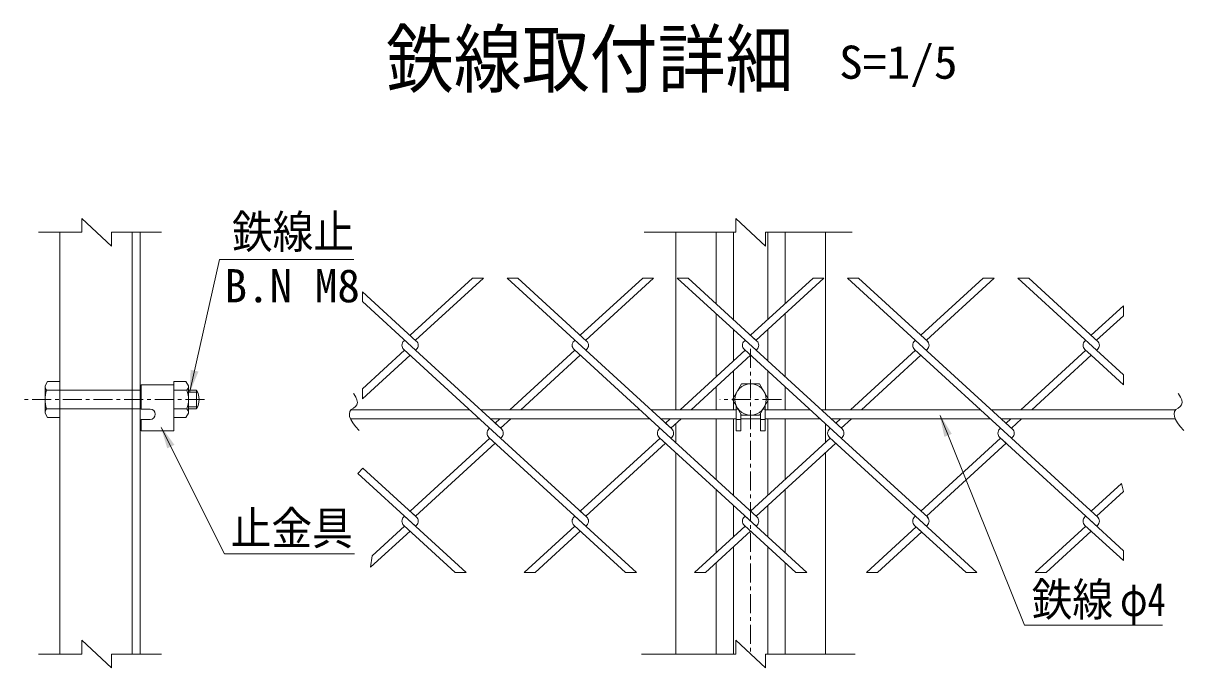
# Model space of a CAD drawing. Units: millimetres, scale not verified, with parts at other scales. Extents: x -4455 to 4455, y -3150 to 3150.
# Drawn here: x 1156 to 2669, y 516 to 1358 of the extents above; entities that cross this region are included whole.
import ezdxf
from ezdxf.enums import TextEntityAlignment as Align

# ---------------------------------------------------------------- set-up
doc = ezdxf.new("R2010")
doc.units = ezdxf.units.MM
doc.header["$LTSCALE"] = 20
doc.linetypes.add('DASHED', pattern=[7.5, 6, -1.5])
doc.linetypes.add('USER2', pattern=[2, 1.25, -0.25, 0.25, -0.25])
doc.layers.add('0-C_7詳細', color=7, linetype='Continuous', lineweight=18)
doc.styles.add('ＭＳ ゴシック', font='')
doc.styles.get('ＭＳ ゴシック').set_extended_font_data('MS Gothic')

msp = doc.modelspace()

# ---------------------------------------------------------------- linework, layer by layer
at = {"layer": '0-C_7詳細', "color": 4}
for p, q in [((1271.26, 1066.62), (1232.49, 1102.62)), ((1232.49, 1084.62), (1232.49, 1102.62)), ((2123.86, 1066.62), (2085.09, 1102.62)), ((2085.09, 1084.62), (2085.09, 1102.62)), ((1232.49, 1084.62), (1175.93, 1084.62)), ((1271.26, 1084.62), (1336.54, 1084.62)), ((1271.26, 1084.62), (1271.26, 1066.62)), ((2085.09, 1084.62), (1965.51, 1084.62)), ((2123.86, 1084.62), (2237.03, 1084.62)), ((2123.86, 1084.62), (2123.86, 1066.62)), ((1232.49, 534.31), (1232.49, 552.31)), ((1271.26, 516.31), (1232.49, 552.31)), ((2085.09, 534.31), (2085.09, 552.31)), ((2123.86, 516.31), (2085.09, 552.31)), ((1232.49, 534.31), (1175.93, 534.31)), ((1271.26, 534.31), (1336.54, 534.31)), ((1271.26, 534.31), (1271.26, 516.31)), ((2085.09, 534.31), (1962.28, 534.31)), ((2123.86, 534.31), (2240.68, 534.31)), ((2123.86, 534.31), (2123.86, 516.31))]:
    msp.add_line(p, q, dxfattribs=at)
at = {"layer": '0-C_7詳細'}
for p, q in [((1203.69, 1084.62), (1203.69, 534.31)), ((1298.19, 1084.62), (1298.19, 534.31)), ((1308.69, 1084.62), (1308.69, 534.31)), ((2006.98, 1084.62), (2006.98, 853.07)), ((2059.48, 1084.62), (2059.48, 991.46)), ((2081.98, 1084.62), (2081.98, 970.85)), ((2126.98, 1084.62), (2126.98, 970.85)), ((2149.48, 1084.62), (2149.48, 991.46)), ((2201.98, 1084.62), (2201.98, 853.07)), ((2059.48, 978.44), (2059.48, 895.97)), ((2149.48, 978.44), (2149.48, 895.97)), ((2081.98, 957.83), (2081.98, 916.59)), ((2126.98, 957.83), (2126.98, 916.59)), ((2112.65, 942.74), (2104.48, 950.23)), ((2104.48, 924.19), (2026.87, 853.07)), ((2081.98, 903.57), (2081.98, 853.07)), ((2126.98, 903.57), (2126.98, 853.07)), ((1184.49, 884.18), (1187.82, 889.94)), ((1184.49, 848.66), (1184.49, 884.18)), ((1186.55, 878.42), (1203.69, 878.42)), ((1187.82, 889.94), (1203.69, 889.94)), ((1203.69, 842.9), (1203.69, 889.94)), ((1309.71, 885.38), (1309.71, 853.88)), ((1309.71, 885.38), (1352.31, 885.38)), ((1352.31, 842.9), (1352.31, 889.94)), ((1352.31, 885.38), (1352.31, 825.38)), ((1369.45, 878.42), (1352.31, 878.42)), ((1371.51, 848.66), (1371.51, 884.18)), ((1371.51, 878.42), (1382.17, 878.42)), ((1382.17, 854.42), (1382.17, 878.42)), ((2059.48, 882.95), (2059.48, 853.07)), ((2149.48, 882.95), (2149.48, 853.07)), ((1184.49, 848.66), (1187.82, 842.9)), ((1186.55, 854.42), (1203.69, 854.42)), ((1309.71, 853.88), (1321.56, 853.88)), ((1369.45, 854.42), (1352.31, 854.42)), ((1371.51, 848.66), (1368.19, 842.9)), ((1371.51, 854.42), (1382.17, 854.42)), ((1583.65, 853.07), (1738.03, 853.07)), ((1752.24, 853.07), (1960.06, 853.07)), ((1974.27, 853.07), (2085.73, 853.07)), ((2085.73, 858.16), (2085.73, 825.38)), ((2088.2, 853.88), (2085.73, 853.88)), ((2117.23, 847.77), (2117.23, 825.38)), ((2120.76, 853.88), (2123.23, 853.88)), ((2123.23, 858.16), (2123.23, 825.38)), ((2123.23, 853.07), (2182.09, 853.07)), ((2196.3, 853.07), (2404.12, 853.07)), ((2418.33, 853.07), (2658.89, 853.07)), ((1187.82, 842.9), (1203.69, 842.9)), ((1308.69, 718.07), (1308.69, 838.07)), ((1309.71, 840.38), (1321.56, 840.38)), ((1309.71, 840.38), (1309.71, 825.38)), ((1368.19, 842.9), (1352.31, 842.9)), ((1582.92, 841.07), (1751.13, 841.07)), ((1765.34, 841.07), (1973.16, 841.07)), ((1987.37, 841.07), (2085.73, 841.07)), ((2006.98, 834.85), (2006.98, 810.08)), ((2059.48, 841.07), (2059.48, 761.97)), ((2081.98, 841.07), (2081.98, 741.35)), ((2091.73, 840.38), (2085.73, 840.38)), ((2091.73, 841.07), (2117.23, 841.07)), ((2117.23, 840.38), (2123.23, 840.38)), ((2123.23, 841.07), (2195.19, 841.07)), ((2126.98, 841.07), (2126.98, 741.35)), ((2149.48, 841.07), (2149.48, 761.97)), ((2201.98, 834.85), (2201.98, 810.08)), ((2209.4, 841.07), (2417.21, 841.07)), ((2431.42, 841.07), (2658.16, 841.07)), ((1309.71, 825.38), (1352.31, 825.38)), ((2117.23, 825.38), (2123.23, 825.38)), ((2006.98, 797.06), (2006.98, 534.31)), ((2201.98, 797.06), (2201.98, 534.31)), ((2059.48, 748.95), (2059.48, 666.48)), ((2149.48, 748.95), (2149.48, 666.48)), ((2081.98, 728.33), (2081.98, 687.1)), ((2126.98, 728.33), (2126.98, 687.1)), ((2081.98, 674.08), (2081.98, 534.31)), ((2126.98, 674.08), (2126.98, 534.31)), ((2059.48, 653.46), (2059.48, 534.31)), ((2149.48, 653.46), (2149.48, 534.31))]:
    msp.add_line(p, q, dxfattribs=at)
at = {"layer": '0-C_7詳細', "color": 3}
for p, q in [((1741.79, 1024.79), (1660.42, 950.23)), ((1756, 1024.79), (1667.53, 943.72)), ((1756, 1024.79), (1741.79, 1024.79)), ((1889.56, 930.7), (1786.87, 1024.79)), ((1801.08, 1024.79), (1786.87, 1024.79)), ((1890.63, 942.74), (1801.08, 1024.79)), ((1963.82, 1024.79), (1882.45, 950.23)), ((1978.03, 1024.79), (1889.56, 943.72)), ((1978.03, 1024.79), (1963.82, 1024.79)), ((2111.58, 930.7), (2008.9, 1024.79)), ((2023.11, 1024.79), (2008.9, 1024.79)), ((2112.65, 942.74), (2023.11, 1024.79)), ((2185.85, 1024.79), (2104.48, 950.23)), ((2200.06, 1024.79), (2111.58, 943.72)), ((2200.06, 1024.79), (2185.85, 1024.79)), ((2334.68, 929.72), (2230.93, 1024.79)), ((2245.14, 1024.79), (2230.93, 1024.79)), ((2335.75, 941.76), (2245.14, 1024.79)), ((2407.87, 1024.79), (2326.51, 950.23)), ((2422.08, 1024.79), (2333.61, 943.72)), ((2422.08, 1024.79), (2407.87, 1024.79)), ((2555.64, 930.7), (2452.96, 1024.79)), ((2467.17, 1024.79), (2452.96, 1024.79)), ((2557.78, 941.76), (2467.17, 1024.79)), ((1668.6, 942.74), (1598.31, 1007.15)), ((1598.31, 1007.15), (1598.31, 994.13)), ((1667.53, 930.7), (1598.31, 994.13)), ((2590.56, 988.74), (2548.54, 950.23)), ((2590.56, 975.72), (2590.56, 988.74)), ((2590.56, 975.72), (2555.64, 943.72)), ((1653.32, 943.72), (1652.25, 942.74)), ((1653.32, 943.72), (1652.25, 942.74)), ((1875.35, 943.72), (1874.28, 942.74)), ((1875.35, 943.72), (1874.28, 942.74)), ((1875.35, 943.72), (1874.28, 942.74)), ((1875.35, 943.72), (1874.28, 942.74)), ((2097.37, 943.72), (2096.3, 942.74)), ((2097.37, 943.72), (2096.3, 942.74)), ((2319.4, 943.72), (2318.33, 942.74)), ((2319.4, 943.72), (2318.33, 942.74)), ((2541.43, 943.72), (2540.36, 942.74)), ((2541.43, 943.72), (2540.36, 942.74)), ((1653.32, 930.7), (1598.31, 880.29)), ((1660.42, 924.19), (1598.31, 867.27)), ((1778.54, 815.95), (1652.25, 931.68)), ((1667.53, 930.7), (1668.97, 932.02)), ((1668.6, 931.68), (1667.53, 930.7)), ((1779.61, 827.99), (1667.53, 930.7)), ((1875.35, 930.7), (1790.63, 853.07)), ((1882.45, 924.19), (1804.84, 853.07)), ((2000.57, 815.95), (1874.27, 931.68)), ((1890.63, 931.68), (1889.56, 930.7)), ((2001.64, 827.99), (1889.56, 930.7)), ((2097.37, 930.7), (2012.66, 853.07)), ((2222.6, 815.95), (2096.3, 931.68)), ((2112.65, 931.68), (2111.58, 930.7)), ((2223.67, 827.99), (2111.58, 930.7)), ((2319.4, 930.7), (2234.68, 853.07)), ((2326.51, 924.19), (2248.89, 853.07)), ((2444.63, 815.95), (2318.33, 931.68)), ((2334.68, 931.68), (2333.61, 930.7)), ((2446.77, 827.01), (2334.68, 929.72)), ((2541.43, 930.7), (2456.71, 853.07)), ((2548.54, 924.19), (2470.92, 853.07)), ((2548.54, 924.19), (2540.36, 931.68)), ((2590.56, 885.67), (2548.54, 924.19)), ((2557.08, 932.02), (2555.64, 930.7)), ((2557.08, 932.02), (2555.64, 930.7)), ((2556.71, 931.68), (2555.64, 930.7)), ((2556.71, 931.68), (2555.64, 930.7)), ((2590.56, 898.7), (2555.64, 930.7)), ((2590.56, 885.67), (2590.56, 898.7)), ((1598.31, 880.29), (1598.31, 867.27)), ((1777.53, 841.07), (1771.44, 835.48)), ((1779.61, 827.99), (1771.44, 835.48)), ((1791.74, 841.07), (1778.54, 828.97)), ((1999.56, 841.07), (1993.46, 835.48)), ((2001.64, 827.99), (1993.46, 835.48)), ((2013.77, 841.07), (2000.57, 828.97)), ((2221.59, 841.07), (2215.49, 835.48)), ((2235.8, 841.07), (2222.6, 828.97)), ((2443.62, 841.07), (2437.52, 835.48)), ((2457.83, 841.07), (2444.63, 828.97)), ((1764.33, 828.97), (1763.26, 827.99)), ((1764.33, 828.97), (1763.26, 827.99)), ((1778.54, 815.95), (1779.98, 817.27)), ((1986.36, 828.97), (1985.29, 827.99)), ((1986.36, 828.97), (1985.29, 827.99)), ((2208.39, 828.97), (2207.32, 827.99)), ((2208.39, 828.97), (2207.32, 827.99)), ((2430.42, 828.97), (2429.35, 827.99)), ((2430.42, 828.97), (2429.35, 827.99)), ((2446.06, 817.27), (2444.63, 815.95)), ((1764.33, 815.95), (1660.42, 720.74)), ((1771.44, 809.44), (1667.53, 714.23)), ((1889.56, 701.21), (1763.26, 816.93)), ((1779.61, 816.93), (1778.54, 815.95)), ((1890.63, 713.25), (1778.54, 815.95)), ((1986.36, 815.95), (1882.45, 720.74)), ((1993.46, 809.44), (1889.56, 714.23)), ((2111.58, 701.21), (1985.29, 816.93)), ((2001.64, 816.93), (2000.57, 815.95)), ((2112.65, 713.25), (2000.57, 815.95)), ((2208.39, 815.95), (2104.48, 720.74)), ((2215.49, 809.44), (2111.58, 714.23)), ((2334.68, 700.22), (2207.32, 816.93)), ((2223.67, 816.93), (2222.6, 815.95)), ((2335.75, 712.26), (2222.6, 815.95)), ((2430.42, 815.95), (2326.51, 720.74)), ((2437.52, 809.44), (2333.61, 714.23)), ((2556.71, 700.22), (2429.34, 816.93)), ((2437.52, 809.44), (2429.35, 816.93)), ((2445.7, 816.93), (2444.63, 815.95)), ((2445.7, 816.93), (2444.63, 815.95)), ((2557.78, 712.26), (2444.63, 815.95)), ((1599.08, 776.95), (1592.55, 769.91)), ((1668.6, 713.25), (1599.08, 776.95)), ((1667.53, 701.21), (1592.55, 769.91)), ((2587.82, 756.73), (2548.54, 720.74)), ((2587.82, 756.73), (2590.56, 746.23)), ((2590.56, 746.23), (2555.64, 714.23)), ((1653.32, 714.23), (1652.25, 713.25)), ((1653.32, 714.23), (1652.25, 713.25)), ((1733.55, 640.71), (1653.32, 714.23)), ((1668.6, 713.25), (1660.42, 720.74)), ((1875.35, 714.23), (1874.28, 713.25)), ((1875.35, 714.23), (1874.28, 713.25)), ((1955.58, 640.71), (1875.35, 714.23)), ((1890.63, 713.25), (1882.45, 720.74)), ((2097.37, 714.23), (2096.3, 713.25)), ((2097.37, 714.23), (2096.3, 713.25)), ((2177.61, 640.71), (2097.37, 714.23)), ((2319.4, 714.23), (2318.33, 713.25)), ((2319.4, 714.23), (2318.33, 713.25)), ((2399.63, 640.71), (2319.4, 714.23)), ((2541.43, 714.23), (2540.36, 713.25)), ((2541.43, 714.23), (2540.36, 713.25)), ((2590.74, 669.04), (2541.43, 714.23)), ((1653.32, 701.21), (1611.11, 662.53)), ((1719.34, 640.71), (1652.25, 702.19)), ((1668.6, 702.19), (1667.53, 701.21)), ((1875.35, 701.21), (1809.32, 640.71)), ((1941.37, 640.71), (1874.28, 702.19)), ((1890.63, 702.19), (1889.56, 701.21)), ((2097.37, 701.21), (2031.35, 640.71)), ((2163.4, 640.71), (2096.3, 702.19)), ((2112.65, 702.19), (2111.58, 701.21)), ((2320.47, 700.22), (2255.52, 640.71)), ((2385.42, 640.71), (2318.33, 702.19)), ((2326.51, 694.69), (2318.33, 702.19)), ((2334.68, 702.19), (2333.61, 701.21)), ((2334.68, 702.19), (2333.61, 701.21)), ((2541.43, 701.21), (2475.41, 640.71)), ((2548.54, 694.69), (2540.36, 702.19)), ((2590.52, 656.22), (2540.36, 702.19)), ((2556.71, 702.19), (2555.64, 701.21)), ((2556.71, 702.19), (2555.64, 701.21)), ((1660.42, 694.69), (1609.07, 647.64)), ((2327.58, 693.71), (2269.73, 640.71)), ((2548.54, 694.69), (2489.62, 640.71)), ((2590.74, 669.04), (2590.52, 656.22)), ((1611.11, 662.53), (1609.07, 647.64)), ((1733.55, 640.71), (1719.34, 640.71)), ((1955.58, 640.71), (1941.37, 640.71)), ((2177.61, 640.71), (2163.4, 640.71)), ((2269.73, 640.71), (2255.52, 640.71)), ((2399.63, 640.71), (2385.42, 640.71)), ((2489.62, 640.71), (2475.41, 640.71))]:
    msp.add_line(p, q, dxfattribs=at)
at = {"layer": '0-C_7詳細', "color": 1, "linetype": 'USER2'}
for p, q in [((2104.48, 932.57), (2104.48, 534.31)), ((1392.57, 866.42), (1156.07, 866.42)), ((2144.78, 866.42), (2064.13, 866.42))]:
    msp.add_line(p, q, dxfattribs=at)
at = {"layer": '0-C_7詳細', "color": 3, "linetype": 'DASHED'}
for p, q in [((1203.69, 878.42), (1309.71, 878.42)), ((1203.69, 854.42), (1309.71, 854.42))]:
    msp.add_line(p, q, dxfattribs=at)
at = {"layer": '0-C_7詳細', "color": 1}
for p, q in [((1371.51, 876.02), (1383.38, 876.02)), ((1371.51, 856.82), (1383.38, 856.82))]:
    msp.add_line(p, q, dxfattribs=at)
at = {"layer": '0-C_7詳細'}
for points in [[(1587.3, 1049.28), (1412.02, 1049.28), (1373.36, 876.78)], [(1371.51, 884.18), (1368.19, 889.94), (1352.31, 889.94)], [(2091.73, 847.77), (2091.73, 825.38), (2085.73, 825.38)], [(2641.49, 571.95), (2461.41, 571.95), (2351.49, 845.61)], [(1587.95, 665.23), (1418.53, 665.23), (1336.02, 830.08)]]:
    msp.add_lwpolyline(points, dxfattribs=at)
at = {"layer": '0-C_7詳細', "color": 3}
msp.add_lwpolyline([(2080.96, 866.42), (2092.72, 886.79), (2116.24, 886.79), (2128, 866.42), (2116.24, 846.05), (2092.72, 846.05)], close=True, dxfattribs=at)
at = {"layer": '0-C_7詳細', "color": 4}
for points in [[(1586.72, 874.16), (1587.03, 873.77), (1589.69, 869.57), (1591.26, 865.82), (1591.73, 862.5), (1591.11, 859.63), (1589.38, 857.19), (1586.57, 855.2), (1583.74, 853.2), (1581.98, 850.72), (1581.3, 847.76), (1581.7, 844.33), (1583.16, 840.42), (1585.7, 836.04), (1589.32, 831.18), (1594.01, 825.85)], [(2661.96, 874.16), (2662.27, 873.77), (2664.94, 869.57), (2666.5, 865.82), (2666.97, 862.5), (2666.35, 859.63), (2664.63, 857.19), (2661.81, 855.2), (2658.98, 853.2), (2657.23, 850.72), (2656.55, 847.76), (2656.94, 844.33), (2658.41, 840.42), (2660.95, 836.04), (2664.56, 831.18), (2669.25, 825.85)]]:
    msp.add_lwpolyline(points, dxfattribs=at)
at = {"layer": '0-C_7詳細', "color": 3}
for points in [[(1882.45, 694.69), (1823.53, 640.71), (1809.32, 640.71)], [(2104.48, 694.69), (2045.56, 640.71), (2031.35, 640.71)]]:
    msp.add_lwpolyline(points, dxfattribs=at)
msp.add_circle((2104.48, 866.42), 20.4, dxfattribs=at)
for centre, start, end in [((1657.31, 937.21), 132.5, 227.5), ((1663.53, 937.21), 312.5, 47.5), ((1879.34, 937.21), 132.5, 227.5), ((1885.56, 937.21), 312.5, 47.5), ((2101.37, 937.21), 132.5, 227.5), ((2107.59, 937.21), 312.5, 47.5), ((2323.4, 937.21), 132.5, 227.5), ((2329.62, 937.21), 312.5, 47.5), ((2545.43, 937.21), 132.5, 227.5), ((2551.64, 937.21), 312.5, 47.5), ((1768.33, 822.46), 132.5, 227.5), ((1774.55, 822.46), 312.5, 47.5), ((1990.36, 822.46), 132.5, 227.5), ((1996.57, 822.46), 312.5, 47.5), ((2212.38, 822.46), 132.5, 227.5), ((2218.6, 822.46), 312.5, 47.5), ((2434.41, 822.46), 132.5, 227.5), ((2440.63, 822.46), 312.5, 47.5), ((1657.31, 707.72), 132.5, 227.5), ((1663.53, 707.72), 312.5, 47.5), ((1879.34, 707.72), 132.5, 227.5), ((1885.56, 707.72), 312.5, 47.5), ((2101.37, 707.72), 132.5, 227.5), ((2107.59, 707.72), 312.5, 47.5), ((2323.4, 707.72), 132.5, 227.5), ((2329.62, 707.72), 312.5, 47.5), ((2545.43, 707.72), 132.5, 227.5), ((2551.64, 707.72), 312.5, 47.5)]:
    msp.add_arc(centre, 7.5, start, end, dxfattribs=at)
at = {"layer": '0-C_7詳細'}
for centre, radius, start, end in [((1193.58, 884.18), 9.09, 180, 219.3382), ((1220.49, 866.42), 36, 160.52878, 199.47122), ((1335.51, 866.42), 36, 340.52878, 19.47122), ((1362.43, 884.18), 9.09, 320.6618, 0), ((1361.39, 866.42), 24, 330, 30), ((1193.58, 848.66), 9.09, 140.6618, 180), ((1321.56, 847.13), 6.75, 270, 90), ((1362.43, 848.66), 9.09, 0, 39.3382)]:
    msp.add_arc(centre, radius, start, end, dxfattribs=at)
for points in [[(1372.92, 874.83), (1374.4, 905.25), (1384.57, 902.97)], [(2350.74, 847.47), (2366.76, 821.57), (2357.09, 817.69)], [(1335.13, 831.87), (1353.21, 807.37), (1343.9, 802.71)]]:
    msp.add_solid(points, dxfattribs=at)

# ---------------------------------------------------------------- texts
at = {"layer": '0-C_7詳細', "style": 'ＭＳ ゴシック', "width": 0.9}
msp.add_text('鉄線取付詳細', height=72.14, dxfattribs=at).set_placement((1628.96, 1253.01), align=Align.BOTTOM_LEFT)
at = {"layer": '0-C_7詳細', "color": 3, "style": 'ＭＳ ゴシック'}
for s, width, p in [('S=1/5', 1.05, (2219.83, 1271.99)), ('鉄線止', 0.9, (1428.11, 1050.73)), ('止金具', 0.9, (1426.57, 663.95)), ('鉄線', 0.9, (2470.88, 570.93)), ('φ4', 0.8, (2586.18, 570.93))]:
    msp.add_text(s, height=43.26, dxfattribs=dict(at, width=width)).set_placement(p, align=Align.BOTTOM_LEFT)
msp.add_text('B.N M8', height=43.26, dxfattribs=at).set_placement((1418.49, 980.3), align=Align.BOTTOM_LEFT)

doc.saveas('drawing.dxf')
